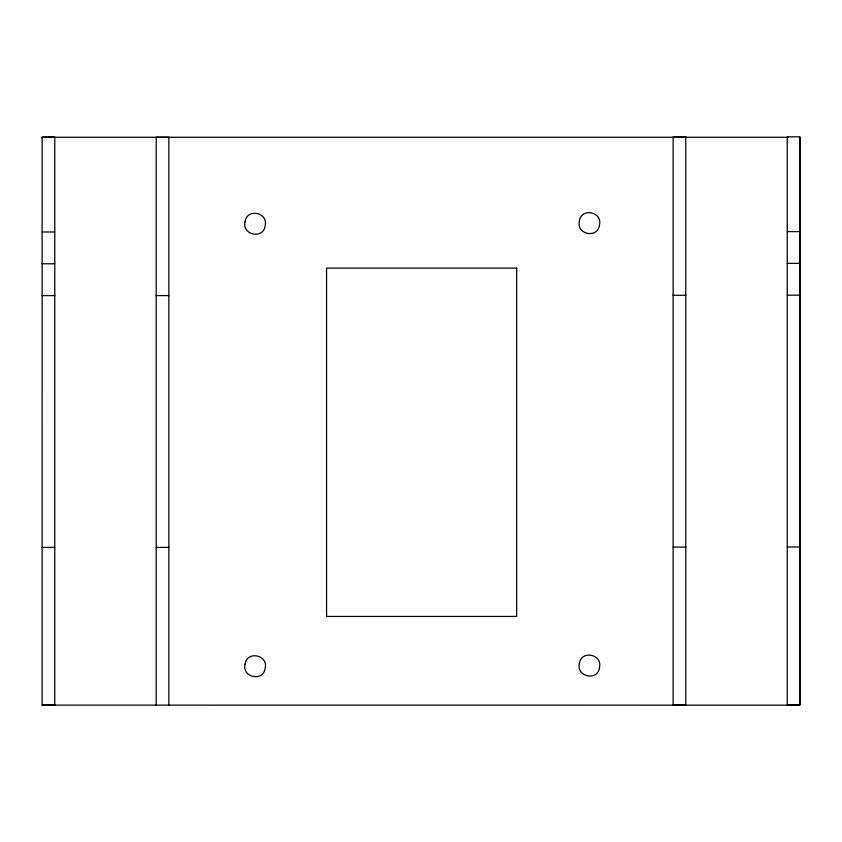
<?xml version="1.0" encoding="UTF-8"?>
<svg xmlns="http://www.w3.org/2000/svg" width="842" height="842" viewBox="0 0 842 842"><rect width="100%" height="100%" fill="white"/><g stroke="black" fill="none" stroke-linecap="round" stroke-linejoin="round"><path stroke-width="1.26" d="M799.9 137.278L799.889 704.722L787.238 704.722L787.238 136.825L799.9 136.825L799.889 705.175L42.1 705.122L42.132 137.225L54.783 137.225L54.783 705.175L42.132 705.122M788.049 137.278L42.1 137.278L54.783 137.278M787.238 231.582L799.9 231.582M42.132 231.982L54.783 231.982M787.238 263.378L799.9 263.378M42.132 263.778L54.783 263.778M673.137 295.247L685.798 295.247M787.238 295.174L799.9 295.174M42.132 295.574L54.783 295.574M156.191 295.574L168.853 295.574M787.238 547.005L799.9 547.005M673.137 547.079L685.798 547.079M42.132 547.405L54.783 547.405M156.191 547.405L168.853 547.405M168.853 705.175L168.853 137.225L156.191 137.225L156.191 705.175M245.075 221.814C241.759 235.171 263.578 239.612 265.156 225.709C268.472 212.363 246.653 207.921 245.075 221.814M245.075 664.264C241.759 677.621 263.578 682.062 265.156 668.169C268.472 654.813 246.653 650.371 245.075 664.264M579.38 221.172C576.065 234.529 597.883 238.97 599.472 225.077C602.777 211.721 580.969 207.279 579.38 221.172M579.38 663.622C576.065 676.979 597.883 681.42 599.472 667.527C602.777 654.171 580.969 649.729 579.38 663.622M685.798 136.899L673.137 136.899L673.137 704.786L685.798 704.786L685.798 136.899M516.693 268.103L326.57 268.103L326.57 616.449L516.693 616.449L516.693 268.103"/></g></svg>
